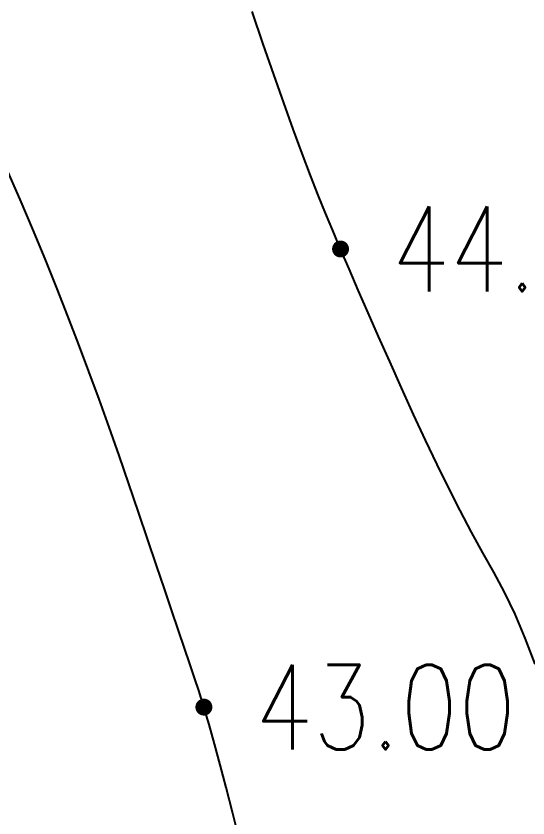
# Model space of a CAD drawing. Extents: x 39624947 to 39626627, y 3418539 to 3418836.
# Drawn here: x 39626533.92 to 39626546, y 3418692.45 to 3418711.38 of the extents above; entities that cross this region are included whole.
import ezdxf
from ezdxf.enums import TextEntityAlignment as Align

# ---------------------------------------------------------------- set-up
doc = ezdxf.new("R2010")
doc.units = 0
doc.layers.get('0').update_dxf_attribs({"linetype": 'CONTINUOUS'})
doc.layers.add('GCD', color=7, linetype='CONTINUOUS')
doc.layers.add('PUB_WALL', color=9, linetype='CONTINUOUS')
doc.styles.add('HZ', font='rs.shx', dxfattribs={"width": 0.8, "bigfont": 'hztxt.shx'})

# ---------------------------------------------------------------- blocks, each defined once
blk = doc.blocks.new('GC200')
at = {"linetype": 'Continuous', "const_width": 0.2, "flags": 128}
blk.add_lwpolyline([(-0.1, 0, 1), (0.1, 0, 1)], format="xyb", close=True, dxfattribs=at)
blk = doc.blocks.new('333377777')
at = {"layer": 'PUB_WALL', "color": 252, "ltscale": 0.01, "elevation": 44}
blk.add_lwpolyline([(39623294.254, 3417500.307), (39623294.02, 3417500.917), (39623293.779, 3417501.482), (39623293.531, 3417502.001), (39623293.276, 3417502.473), (39623293.015, 3417502.935), (39623292.751, 3417503.42), (39623292.484, 3417503.929), (39623292.214, 3417504.461), (39623291.94, 3417505.017), (39623291.663, 3417505.596), (39623291.383, 3417506.199), (39623291.099, 3417506.826), (39623290.821, 3417507.449), (39623290.559, 3417508.041), (39623290.311, 3417508.603), (39623290.08, 3417509.135), (39623289.863, 3417509.636), (39623289.661, 3417510.106), (39623289.475, 3417510.546), (39623289.304, 3417510.956), (39623289.134, 3417511.375), (39623288.951, 3417511.845), (39623288.754, 3417512.364), (39623288.545, 3417512.934), (39623288.322, 3417513.554), (39623288.086, 3417514.225), (39623287.836, 3417514.945), (39623287.574, 3417515.716)], dxfattribs=at)
at = {"layer": 'PUB_WALL', "color": 252, "ltscale": 0.01}
blk.add_lwpolyline([(39623287.271, 3417496.18), (39623287.114, 3417496.806), (39623286.964, 3417497.389), (39623286.821, 3417497.929), (39623286.685, 3417498.425), (39623286.557, 3417498.879), (39623286.436, 3417499.29), (39623286.322, 3417499.658), (39623286.216, 3417499.983), (39623286.105, 3417500.31), (39623285.979, 3417500.683), (39623285.838, 3417501.102), (39623285.681, 3417501.567), (39623285.508, 3417502.079), (39623285.32, 3417502.637), (39623285.116, 3417503.241), (39623284.896, 3417503.892), (39623284.667, 3417504.564), (39623284.435, 3417505.233), (39623284.2, 3417505.897), (39623283.961, 3417506.559), (39623283.719, 3417507.217), (39623283.473, 3417507.871), (39623283.225, 3417508.521), (39623282.973, 3417509.168), (39623282.707, 3417509.832), (39623282.416, 3417510.534), (39623282.101, 3417511.272), (39623281.761, 3417512.048)], dxfattribs=at)
ref = blk.add_blockref('GC200', (39623289.661, 3417510.106, 44), dxfattribs=at)
ref.add_attrib('height', '44.00', dxfattribs={"layer": 'GCD', "linetype": 'Continuous', "height": 2, "style": 'HZ', "width": 0.8}).set_placement((39623290.861, 3417510.106, 44), align=Align.MIDDLE_LEFT)
ref = blk.add_blockref('GC200', (39623286.436, 3417499.29, 43), dxfattribs=at)
ref.add_attrib('height', '43.00', dxfattribs={"layer": 'GCD', "linetype": 'Continuous', "height": 2, "style": 'HZ', "width": 0.8}).set_placement((39623287.636, 3417499.29, 43), align=Align.MIDDLE_LEFT)

msp = doc.modelspace()

# ---------------------------------------------------------------- block references
at = {"linetype": 'Continuous'}
msp.add_blockref('333377777', (3251.913, 1195.776), dxfattribs=at)

doc.saveas('drawing.dxf')
